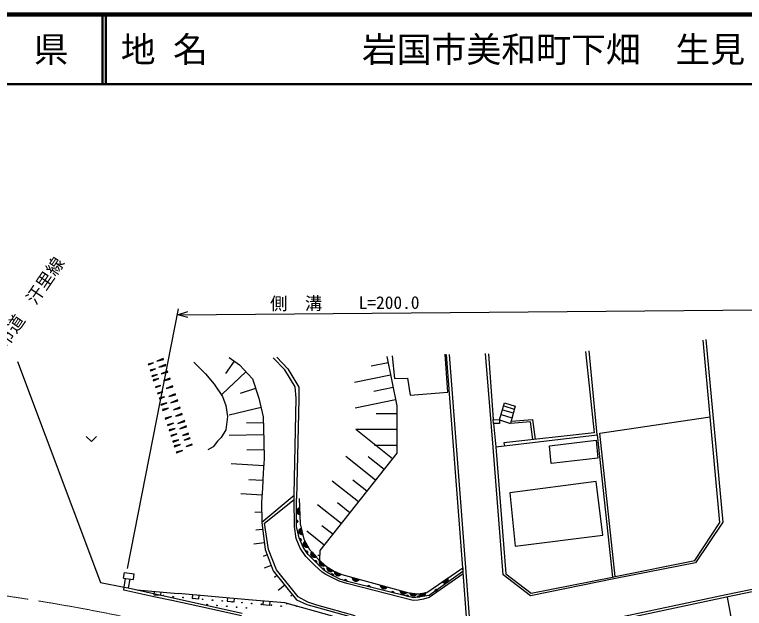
# Model space of a CAD drawing. Units: millimetres, scale not verified. Extents: x 40000 to 680000, y 20000 to 380000.
# Drawn here: x 355137 to 459933, y 294753 to 380000 of the extents above; entities that cross this region are included whole.
import ezdxf
from ezdxf.enums import TextEntityAlignment as Align

# ---------------------------------------------------------------- set-up
doc = ezdxf.new("R2010")
doc.units = ezdxf.units.MM
doc.header["$LTSCALE"] = 1000
doc.linetypes.add('CHAIN', pattern=[18.5, 12, -1.5, 3.5, -1.5])
for name, color, linetype, lineweight in [('M-BGD', 7, 'Continuous', 25), ('M-BMK', 2, 'CHAIN', 13), ('M-TTL', 2, 'Continuous', 140), ('M-TTL-LINE', 7, 'Continuous', 50)]:
    doc.layers.add(name, color=color, linetype=linetype, lineweight=lineweight)
doc.layers.add('M-TTL-TXT', color=7, linetype='Continuous')
doc.styles.add('ＭＳ ゴシック', font='')
doc.styles.get('ＭＳ ゴシック').set_extended_font_data('MS Gothic')

# ---------------------------------------------------------------- blocks, each defined once
blk = doc.blocks.new('BUHIN85')
at = {"color": 7, "linetype": 'Continuous', "lineweight": 25}
for p, q in [((-438, 65), (96, -430)), ((175, -418), (-428, 141)), ((-415, 214), (245, -398)), ((306, -369), (-391, 277)), ((9, -435), (-434, -24)), ((-391, -149), (-117, -402))]:
    blk.add_line(p, q, dxfattribs=at)
blk.add_lwpolyline([(367, -340), (259, -397), (151, -429), (4, -444), (-117, -413), (-229, -361), (-342, -255), (-403, -148), (-443, -29), (-440, 118), (-417, 230), (-367, 340)], close=True, dxfattribs=at)
blk = doc.blocks.new('BUHIN97')
at = {"color": 7, "linetype": 'Continuous', "lineweight": 25}
for p, q in [((-125, 145), (158, -108)), ((168, -83), (-101, 157)), ((-73, 166), (172, -53)), ((176, -23), (-42, 171)), ((-7, 174), (174, 13)), ((155, 63), (44, 162))]:
    blk.add_line(p, q, dxfattribs=at)
blk.add_lwpolyline([(-149, 133), (-107, 157), (-64, 171), (-5, 177), (44, 166), (89, 146), (135, 105), (160, 62), (177, 15), (177, -44), (169, -89), (149, -133)], close=True, dxfattribs=at)
blk = doc.blocks.new('BUHIN102')
at = {"color": 7, "linetype": 'Continuous', "lineweight": 25}
for p, q in [((476, -76), (-397, 64)), ((-176, 8), (473, -96)), ((-170, 47), (480, -57)), ((483, -37), (66, 30)), ((293, 14), (486, -17)), ((471, -111), (54, -44)), ((275, -102), (467, -133))]:
    blk.add_line(p, q, dxfattribs=at)
blk.add_lwpolyline([(506, -3), (-494, 79), (481, -156)], close=True, dxfattribs=at)
blk = doc.blocks.new('BUHIN103')
at = {"color": 7, "linetype": 'Continuous', "lineweight": 25}
for p, q in [((429, -69), (-358, 57)), ((-158, 7), (426, -86)), ((-153, 43), (432, -51)), ((434, -33), (59, 27)), ((264, 12), (437, -15)), ((424, -100), (48, -40)), ((247, -92), (421, -120))]:
    blk.add_line(p, q, dxfattribs=at)
blk.add_lwpolyline([(455, -2), (-444, 71), (433, -140)], close=True, dxfattribs=at)
blk = doc.blocks.new('BUHIN104')
at = {"color": 7, "linetype": 'Continuous', "lineweight": 25}
for p, q in [((-264, -8), (-437, 23)), ((-434, 41), (-59, -26)), ((152, -45), (-431, 59)), ((-427, 76), (357, -64)), ((158, -10), (-424, 94)), ((-422, 107), (-48, 41)), ((-246, 96), (-418, 127))]:
    blk.add_line(p, q, dxfattribs=at)
blk.add_lwpolyline([(-455, 11), (443, -79), (-431, 148)], close=True, dxfattribs=at)
blk = doc.blocks.new('BUHIN105')
at = {"color": 7, "linetype": 'Continuous', "lineweight": 25}
for p, q in [((-235, -7), (-388, 21)), ((-386, 36), (-53, -23)), ((135, -40), (-383, 52)), ((-380, 68), (317, -57)), ((141, -9), (-377, 84)), ((-375, 95), (-42, 36)), ((-218, 86), (-372, 113))]:
    blk.add_line(p, q, dxfattribs=at)
blk.add_lwpolyline([(-405, 9), (394, -70), (-383, 131)], close=True, dxfattribs=at)
blk = doc.blocks.new('BUHIN107')
at = {"color": 7, "linetype": 'Continuous', "lineweight": 25}
blk.add_lwpolyline([(-420, 271), (-691, -149), (149, -691), (420, -271)], dxfattribs=at)

msp = doc.modelspace()

# ---------------------------------------------------------------- linework, layer by layer
at = {"layer": 'M-BGD'}
for p, q in [((371338, 300494), (378689, 337741)), ((378525, 336913), (521104, 338104)), ((455023, 322261), (454011, 333270)), ((454373, 333373), (456857, 307139)), ((417334, 325779), (416966, 331232)), ((419480, 300594), (417159, 331191)), ((417557, 331222), (419879, 300625)), ((423848, 317880), (422738, 331336)), ((423198, 331288), (423875, 321872)), ((437108, 331647), (438384, 319981)), ((438802, 319659), (437633, 331722)), ((355561, 330211), (367487, 298485)), ((386672, 330248), (385401, 328482)), ((385932, 330781), (387412, 329715)), ((393921, 328999), (392258, 330735)), ((392776, 330809), (394364, 329147)), ((408580, 330900), (410036, 323823)), ((409339, 331031), (409674, 327753)), ((380895, 330087), (382566, 328447)), ((387412, 329715), (389307, 327702)), ((394364, 329147), (395952, 326525)), ((408762, 330016), (406323, 329514)), ((382566, 328447), (383811, 326958)), ((388360, 328709), (384956, 325505)), ((395435, 326562), (393921, 328999)), ((409126, 328246), (403937, 327179)), ((389307, 327702), (390195, 324919)), ((409674, 327753), (411547, 327786)), ((411547, 327786), (411915, 325345)), ((383811, 326958), (384996, 325166)), ((389751, 326310), (387520, 325598)), ((395546, 324956), (395435, 326562)), ((395952, 326525), (395952, 324826)), ((409490, 326477), (406739, 325911)), ((384996, 325166), (385482, 323860)), ((390195, 324919), (390847, 322275)), ((395260, 311128), (395546, 324956)), ((411915, 325345), (417334, 325779)), ((385482, 323860), (385725, 322280)), ((395952, 324826), (395627, 310550)), ((409854, 324708), (404041, 323512)), ((410036, 323823), (410036, 317020)), ((424780, 321831), (425505, 324277)), ((425377, 323846), (426886, 323347)), ((425505, 324277), (427009, 323806)), ((390521, 323597), (385965, 322474)), ((425203, 323258), (426741, 322807)), ((427009, 323806), (426338, 321305)), ((385725, 322280), (385482, 320397)), ((390847, 322275), (390906, 318781)), ((410036, 322689), (407050, 322689)), ((423898, 321315), (423875, 321872)), ((423875, 321872), (424780, 321831)), ((424780, 321831), (424751, 321303)), ((424780, 321831), (426338, 321305)), ((425008, 322599), (426550, 322094)), ((426422, 321617), (429495, 321849)), ((429495, 321849), (429873, 319022)), ((439153, 319918), (455023, 322261)), ((456415, 307102), (455023, 322261)), ((390862, 321402), (388447, 321361)), ((424751, 321303), (423898, 321315)), ((423898, 321315), (424230, 317931)), ((429231, 321519), (426338, 321305)), ((429538, 318984), (429231, 321519)), ((385482, 320397), (384783, 319303)), ((390891, 319655), (385936, 319571)), ((409421, 316245), (404129, 320441)), ((410036, 320421), (404130, 320421)), ((424230, 317931), (438802, 319659)), ((438384, 319981), (425405, 318518)), ((438802, 319659), (441002, 299255)), ((441365, 299310), (439153, 319918)), ((384267, 318756), (383629, 317936)), ((384783, 319303), (384267, 318756)), ((390906, 318781), (390965, 316235)), ((431962, 318081), (438626, 318905)), ((438626, 318905), (438888, 316322)), ((383629, 317936), (382869, 317511)), ((410036, 318154), (406798, 318154)), ((425289, 299561), (423848, 317880)), ((424230, 317931), (425663, 299717)), ((425405, 318518), (425488, 318080)), ((432187, 315536), (431962, 318081)), ((390936, 317508), (388465, 317451)), ((410036, 317020), (398969, 303065)), ((406961, 313144), (402679, 316540)), ((408191, 314694), (405916, 316498)), ((390906, 315228), (386224, 315504)), ((390965, 316235), (390847, 314222)), ((438888, 316322), (432187, 315536)), ((390847, 314222), (390728, 312031)), ((390788, 313126), (388789, 313234)), ((404502, 310043), (400752, 313017)), ((405732, 311593), (403724, 313186)), ((438626, 312953), (426235, 311343)), ((439599, 305278), (438626, 312953)), ((390728, 312031), (390610, 310017)), ((426235, 311343), (427021, 303706)), ((390669, 311024), (387610, 311204)), ((395260, 310950), (390633, 307072)), ((391038, 307007), (395260, 310406)), ((395260, 310406), (395260, 311128)), ((395320, 306523), (395260, 310406)), ((395627, 306517), (395627, 310550)), ((395988, 310550), (396139, 306878)), ((390610, 310017), (390633, 307072)), ((395920, 309159), (395957, 308260)), ((396020, 308237), (395981, 309186)), ((402043, 306942), (398651, 309631)), ((403272, 308492), (401499, 309899)), ((390622, 308545), (389617, 308537)), ((395681, 308884), (395696, 308512)), ((395764, 308399), (395739, 309004)), ((395799, 309069), (395828, 308342)), ((395893, 308294), (395859, 309116)), ((390633, 307072), (391127, 303188)), ((395652, 307437), (395652, 307057)), ((395677, 307067), (395677, 307427)), ((395702, 307412), (395702, 307083)), ((395727, 307101), (395727, 307392)), ((395752, 307368), (395752, 307126)), ((395777, 307173), (395777, 307322)), ((452836, 301626), (456415, 307102)), ((456857, 307139), (452903, 301289)), ((390757, 306101), (389779, 305977)), ((391584, 303188), (391038, 307007)), ((395591, 304777), (395320, 306523)), ((395988, 304891), (395627, 306517)), ((396068, 306078), (396233, 305370)), ((396305, 305335), (396119, 306136)), ((396139, 306878), (396650, 304681)), ((396171, 306189), (396375, 305313)), ((396441, 305303), (396226, 306228)), ((400813, 305391), (399252, 306629)), ((395987, 305875), (396072, 305512)), ((396159, 305414), (396022, 306003)), ((399583, 303841), (397083, 305823)), ((427021, 303706), (439599, 305278)), ((391003, 304159), (389498, 303968)), ((396163, 303422), (395591, 304777)), ((396560, 303537), (395988, 304891)), ((396058, 304790), (396206, 304440)), ((396225, 304459), (396085, 304790)), ((396114, 304786), (396242, 304483)), ((396258, 304509), (396145, 304777)), ((396177, 304765), (396271, 304542)), ((396276, 304595), (396218, 304732)), ((396940, 303536), (396641, 304063)), ((396645, 303930), (396829, 303605)), ((396650, 304681), (397475, 303226)), ((396665, 304148), (397024, 303515)), ((397103, 303502), (396697, 304218)), ((396732, 304283), (397176, 303500)), ((397242, 303509), (396774, 304336)), ((391127, 303188), (392248, 300157)), ((392766, 300308), (391584, 303188)), ((396946, 302188), (396163, 303422)), ((397283, 302483), (396560, 303537)), ((396951, 303011), (397166, 302698)), ((397181, 302720), (396977, 303017)), ((397006, 303019), (397193, 302747)), ((397203, 302776), (397038, 303016)), ((397073, 303011), (397209, 302811)), ((397203, 302864), (397119, 302987)), ((397475, 303226), (398789, 301761)), ((398969, 303065), (398934, 301635)), ((391407, 302430), (390817, 302212)), ((398210, 300954), (396946, 302188)), ((398547, 301249), (397283, 302483)), ((398101, 302060), (397697, 302510)), ((397702, 302598), (398188, 302057)), ((398268, 302061), (397719, 302674)), ((397729, 302381), (397978, 302104)), ((397738, 302745), (398339, 302075)), ((398403, 302098), (397768, 302805)), ((398951, 302350), (398677, 302357)), ((391968, 300915), (390975, 300547)), ((399293, 299971), (398210, 300954)), ((398216, 301607), (398488, 301341)), ((398499, 301366), (398241, 301618)), ((398269, 301625), (398505, 301395)), ((398509, 301426), (398301, 301629)), ((398336, 301630), (398509, 301461)), ((398493, 301512), (398386, 301616)), ((399540, 300256), (398547, 301249)), ((398789, 301761), (399935, 300766)), ((398923, 301314), (399472, 300837)), ((399386, 300829), (398929, 301226)), ((399551, 300851), (398930, 301391)), ((398941, 301464), (399620, 300874)), ((399680, 300905), (398963, 301528)), ((398977, 301102), (399258, 300857)), ((441365, 299310), (452836, 301626)), ((452903, 301289), (441412, 299062)), ((370783, 299084), (370895, 299889)), ((370895, 299889), (372300, 299694)), ((392248, 300157), (395614, 296003)), ((395859, 296397), (392766, 300308)), ((399805, 299640), (399293, 299971)), ((399319, 300512), (399588, 300243)), ((399598, 300268), (399344, 300523)), ((399372, 300530), (399605, 300297)), ((399610, 300328), (399404, 300533)), ((399439, 300534), (399610, 300363)), ((399594, 300414), (399489, 300519)), ((400112, 299865), (399540, 300256)), ((399935, 300766), (401025, 300089)), ((400032, 300559), (400796, 300084)), ((400731, 300051), (400033, 300484)), ((400038, 300408), (400656, 300024)), ((400850, 300124), (400043, 300625)), ((400572, 300002), (400058, 300321)), ((401828, 298962), (400112, 299865)), ((400125, 300206), (400441, 300010)), ((401025, 300089), (402133, 299601)), ((401116, 299912), (401940, 299549)), ((401988, 299596), (401119, 299980)), ((401881, 299507), (401128, 299839)), ((401144, 299764), (401810, 299470)), ((414336, 297044), (419480, 300594)), ((419523, 300033), (414679, 296586)), ((420408, 288552), (419480, 300594)), ((419480, 300594), (419523, 300033)), ((419879, 300625), (420772, 289038)), ((457301, 296756), (475915, 300638)), ((475997, 300247), (457383, 296364)), ((370783, 299084), (372189, 298889)), ((370857, 297822), (371074, 299043)), ((371664, 298939), (371447, 297717)), ((372189, 298889), (372300, 299694)), ((392809, 299464), (392445, 299169)), ((401732, 298676), (399805, 299640)), ((400562, 299656), (400898, 299479)), ((400901, 299506), (400582, 299674)), ((400607, 299689), (400898, 299535)), ((400894, 299566), (400636, 299701)), ((400669, 299712), (400884, 299600)), ((400854, 299644), (400722, 299713)), ((401729, 299437), (401176, 299681)), ((401258, 299577), (401599, 299426)), ((402845, 298315), (401732, 298676)), ((402942, 298630), (401828, 298962)), ((402133, 299601), (410190, 297420)), ((402470, 298797), (402834, 298688)), ((402832, 298715), (402487, 298818)), ((402508, 298837), (402824, 298744)), ((402814, 298773), (402535, 298856)), ((402565, 298873), (402797, 298804)), ((402759, 298841), (402616, 298884)), ((419549, 299706), (414675, 296328)), ((417334, 299037), (416553, 298498)), ((416609, 298461), (417349, 298972)), ((417354, 298899), (416677, 298432)), ((416750, 298406), (417348, 298819)), ((417335, 298734), (416837, 298390)), ((429224, 296578), (425289, 299561)), ((425663, 299717), (429315, 296920)), ((441412, 299062), (429224, 296578)), ((429315, 296920), (441002, 299255)), ((441002, 299255), (441365, 299310)), ((367487, 298485), (370857, 297822)), ((370815, 297377), (370857, 297822)), ((370857, 297822), (371447, 297717)), ((371447, 297717), (381980, 295378)), ((393931, 298080), (392991, 297318)), ((412387, 295907), (402845, 298315)), ((412421, 296255), (402942, 298630)), ((416969, 298405), (417275, 298617)), ((375136, 296437), (370815, 297377)), ((375136, 296437), (370815, 297377)), ((372702, 297438), (378638, 296914)), ((388732, 295999), (378638, 296914)), ((395053, 296695), (394799, 296489)), ((410190, 297420), (411770, 297000)), ((411423, 297028), (410505, 297272)), ((410513, 297205), (411383, 296974)), ((411331, 296923), (410536, 297134)), ((410563, 297063), (411266, 296875)), ((411192, 296830), (410608, 296986)), ((410705, 296895), (411065, 296800)), ((411770, 297000), (413031, 296841)), ((412864, 296799), (411922, 296918)), ((411939, 296853), (412832, 296740)), ((412787, 296683), (411971, 296786)), ((412007, 296718), (412729, 296627)), ((412662, 296572), (412062, 296648)), ((414679, 296586), (412421, 296255)), ((413031, 296841), (414336, 297044)), ((414163, 296953), (413224, 296807)), ((413258, 296749), (414148, 296888)), ((414120, 296820), (413307, 296694)), ((413361, 296639), (414080, 296751)), ((414031, 296680), (413433, 296587)), ((413559, 296543), (413927, 296600)), ((415522, 297278), (415790, 297469)), ((415761, 297479), (415524, 297310)), ((415818, 297458), (415524, 297249)), ((415529, 297344), (415726, 297485)), ((415531, 297223), (415840, 297443)), ((415673, 297478), (415552, 297392)), ((420772, 289038), (457301, 296756)), ((377735, 295889), (375136, 296437)), ((377735, 295889), (375136, 296437)), ((381894, 294987), (377735, 295889)), ((381894, 294987), (377735, 295889)), ((393951, 295548), (388732, 295999)), ((400799, 293659), (393951, 295548)), ((395614, 296003), (397102, 295336)), ((397223, 295639), (395859, 296397)), ((398527, 295215), (397223, 295639)), ((412170, 296572), (412540, 296525)), ((413110, 295937), (412387, 295907)), ((412935, 296356), (413311, 296411)), ((413297, 296434), (412941, 296382)), ((412952, 296409), (413278, 296456)), ((413256, 296478), (412968, 296436)), ((412988, 296464), (413228, 296500)), ((413178, 296518), (413030, 296496)), ((413832, 296088), (413110, 295937)), ((414675, 296328), (413832, 296088)), ((457383, 296364), (420408, 288552)), ((461005, 277983), (457506, 296368)), ((387730, 293675), (381894, 294987)), ((387730, 293675), (381894, 294987)), ((381980, 295378), (387816, 294065)), ((381980, 295378), (387816, 294065)), ((397102, 295336), (398466, 294942)), ((398466, 294942), (403981, 293396)), ((404039, 293671), (398527, 295215))]:
    msp.add_line(p, q, dxfattribs=at)
for points in [[(380029, 336494), (378525, 336913), (380022, 337353)], [(365420, 319424), (366170, 318716), (366920, 319424)], [(375172, 297220), (375128, 296722), (376124, 296634), (376168, 297132)], [(390844, 295816), (390801, 295318), (391797, 295232), (391840, 295730)]]:
    msp.add_lwpolyline(points, dxfattribs=at)
for points in [[(396084, 308215), (395967, 308250), (395868, 308303), (395754, 308396), (395689, 308504), (395647, 308620), (395641, 308775), (395673, 308893), (395729, 309006), (395835, 309108), (395930, 309172), (396043, 309214)], [(395627, 307447), (395673, 307431), (395712, 307408), (395756, 307369), (395780, 307325), (395795, 307278), (395795, 307216), (395780, 307169), (395756, 307125), (395712, 307086), (395673, 307062), (395627, 307047)], [(396508, 305292), (396387, 305305), (396279, 305339), (396150, 305409), (396066, 305503), (396003, 305609), (395968, 305760), (395978, 305883), (396011, 306003), (396096, 306123), (396178, 306204), (396281, 306266)], [(396031, 304789), (396080, 304792), (396125, 304786), (396181, 304768), (396220, 304736), (396252, 304699), (396276, 304642), (396280, 304593), (396275, 304543), (396250, 304490), (396223, 304452), (396187, 304421)], [(397309, 303518), (397189, 303497), (397076, 303499), (396932, 303529), (396826, 303595), (396735, 303679), (396659, 303814), (396634, 303935), (396631, 304060), (396679, 304199), (396734, 304299), (396816, 304388)], [(396925, 303005), (396972, 303018), (397017, 303021), (397075, 303014), (397120, 302991), (397159, 302961), (397194, 302910), (397208, 302862), (397213, 302812), (397199, 302755), (397180, 302714), (397151, 302675)], [(398466, 302121), (398354, 302074), (398243, 302052), (398096, 302051), (397977, 302093), (397871, 302155), (397768, 302271), (397717, 302383), (397688, 302505), (397705, 302651), (397737, 302761), (397798, 302866)], [(398192, 301596), (398235, 301618), (398279, 301629), (398338, 301634), (398386, 301620), (398430, 301598), (398474, 301555), (398498, 301511), (398512, 301463), (398509, 301404), (398499, 301360), (398478, 301316)], [(399740, 300935), (399634, 300875), (399527, 300839), (399381, 300820), (399259, 300847), (399145, 300895), (399028, 300997), (398964, 301102), (398920, 301220), (398919, 301367), (398938, 301480), (398985, 301591)], [(399294, 300502), (399338, 300523), (399382, 300534), (399441, 300538), (399489, 300524), (399533, 300501), (399577, 300457), (399599, 300413), (399613, 300365), (399610, 300306), (399599, 300262), (399577, 300219)], [(400905, 300164), (400810, 300087), (400710, 300035), (400569, 299993), (400444, 300000), (400324, 300030), (400192, 300111), (400112, 300205), (400051, 300314), (400026, 300459), (400026, 300574), (400055, 300691)], [(402036, 299644), (401953, 299554), (401861, 299488), (401728, 299427), (401603, 299417), (401480, 299430), (401338, 299492), (401246, 299574), (401169, 299673), (401125, 299813), (401109, 299926), (401121, 300047)], [(400541, 299639), (400577, 299672), (400615, 299696), (400670, 299716), (400720, 299717), (400769, 299709), (400824, 299680), (400859, 299645), (400886, 299603), (400900, 299546), (400903, 299500), (400895, 299452)], [(402454, 298775), (402482, 298815), (402515, 298846), (402565, 298877), (402614, 298887), (402663, 298888), (402723, 298871), (402764, 298843), (402799, 298807), (402824, 298754), (402836, 298710), (402837, 298661)], [(417320, 299103), (417352, 298986), (417360, 298873), (417342, 298727), (417286, 298615), (417210, 298517), (417083, 298429), (416965, 298393), (416840, 298380), (416698, 298415), (416593, 298462), (416497, 298535)], [(411464, 297082), (411395, 296981), (411315, 296901), (411192, 296820), (411070, 296790), (410947, 296784), (410797, 296824), (410694, 296891), (410603, 296977), (410537, 297108), (410504, 297218), (410497, 297339)], [(412897, 296858), (412843, 296749), (412774, 296659), (412663, 296562), (412546, 296516), (412425, 296494), (412271, 296513), (412159, 296565), (412058, 296639), (411975, 296760), (411928, 296864), (411905, 296983)], [(414178, 297019), (414156, 296899), (414114, 296794), (414035, 296670), (413935, 296594), (413825, 296539), (413672, 296515), (413550, 296534), (413432, 296577), (413319, 296670), (413244, 296757), (413190, 296865)], [(415537, 297197), (415523, 297244), (415519, 297289), (415526, 297347), (415548, 297392), (415577, 297432), (415628, 297468), (415675, 297483), (415724, 297489), (415782, 297475), (415824, 297458), (415863, 297429)], [(412928, 296329), (412938, 296377), (412955, 296419), (412987, 296468), (413027, 296498), (413071, 296520), (413133, 296529), (413181, 296521), (413228, 296504), (413273, 296466), (413303, 296431), (413324, 296387)]]:
    msp.add_lwpolyline(points, close=True, dxfattribs=at)
for centre in [(377915, 296431), (379324, 296309), (380733, 296188), (382142, 296066), (383551, 295944), (384960, 295823), (386369, 295701), (387778, 295579), (382786, 295301), (384195, 295179), (385604, 295057), (387013, 294936), (388422, 294814), (389187, 295457), (390596, 295336), (392005, 295214), (393414, 295092)]:
    msp.add_circle(centre, 49.8, dxfattribs=at)
for centre, start, end in [((376506, 296553), 40.09226, 114.86465), ((394220, 295462), 151.25249, 357.89444), ((395589, 295106), 176.50028, 332.64666)]:
    msp.add_arc(centre, 49.8, start, end, dxfattribs=at)
at = {"layer": 'M-BMK'}
msp.add_arc((310234, -255), 300000, 78.43307, 91.39438, dxfattribs=at)
at = {"layer": 'M-TTL'}
msp.add_line((680000, 380000), (40000, 380000), dxfattribs=at)
at = {"layer": 'M-TTL-LINE'}
for p, q in [((367750, 380000), (367750, 370000)), ((368250, 380000), (368250, 370000)), ((40000, 370000), (680000, 370000))]:
    msp.add_line(p, q, dxfattribs=at)

# ---------------------------------------------------------------- block references
at = {"layer": 'M-BGD', "rotation": 27.68572}
for name, p in [('BUHIN105', (374721, 329895)), ('BUHIN102', (376040, 330397)), ('BUHIN105', (375004, 329019)), ('BUHIN102', (376336, 329526)), ('BUHIN105', (375263, 328214)), ('BUHIN102', (376655, 328585)), ('BUHIN105', (375453, 327625)), ('BUHIN102', (376993, 327590)), ('BUHIN105', (375771, 326641)), ('BUHIN105', (376063, 325734)), ('BUHIN102', (377367, 326488)), ('BUHIN105', (376300, 325001)), ('BUHIN102', (377759, 325333)), ('BUHIN104', (376588, 324108)), ('BUHIN102', (378060, 324445)), ('BUHIN104', (376825, 323374)), ('BUHIN102', (378410, 323414)), ('BUHIN102', (378724, 322491)), ('BUHIN104', (377222, 322144)), ('BUHIN102', (379067, 321478)), ('BUHIN104', (377527, 321197)), ('BUHIN104', (377768, 320449)), ('BUHIN102', (379327, 320714)), ('BUHIN104', (378022, 319664)), ('BUHIN103', (379670, 319701)), ('BUHIN104', (378293, 318822)), ('BUHIN103', (379893, 319044)), ('BUHIN104', (378512, 318145)), ('BUHIN104', (378794, 317269)), ('BUHIN103', (380201, 318137)), ('BUHIN85', (404147, 299056)), ('BUHIN97', (406000, 297864)), ('BUHIN85', (408176, 297966)), ('BUHIN107', (381161, 296685)), ('BUHIN107', (386209, 296227)), ('BUHIN97', (409432, 297004)), ('BUHIN97', (411543, 296475))]:
    msp.add_blockref(name, p, dxfattribs=at)

# ---------------------------------------------------------------- texts
at = {"layer": 'M-BGD', "style": 'ＭＳ ゴシック'}
for s, rotation, p in [('市道\u3000汗里線', 55.6, (354369, 331706)), ('側\u3000溝', 0.2, (391819, 337047)), ('L=200.0', 0.2, (404551, 337171))]:
    msp.add_text(s, height=1833, rotation=rotation, dxfattribs=at).set_placement(p, align=Align.BOTTOM_LEFT)
at = {"layer": 'M-TTL-TXT', "style": 'ＭＳ ゴシック'}
for s, p in [('地 名', (370380, 375000)), ('岩国市美和町下畑\u3000生見', (405024, 375000))]:
    msp.add_text(s, height=3666, dxfattribs=at).set_placement(p, align=Align.MIDDLE_LEFT)
msp.add_text('山\u3000口\u3000県', height=3666, dxfattribs=at).set_placement((350375, 375000), align=Align.MIDDLE_CENTER)

doc.saveas('drawing.dxf')
